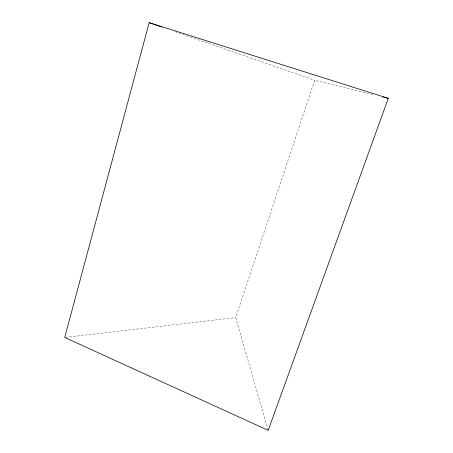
<?xml version="1.0" encoding="UTF-8"?>
<svg xmlns="http://www.w3.org/2000/svg" width="453" height="453" viewBox="0 0 453 453"><rect width="100%" height="100%" fill="white"/><g stroke="black" fill="none" stroke-linecap="round" stroke-linejoin="round"><path stroke-width="0.34" stroke-dasharray="2.27 1.7" d="M268.187 430.35L235.673 317.593L314.699 80.277L373.974 94.807M65.425 337.377L235.673 317.593M175.192 31.71L314.699 80.277"/><path stroke-width="0.68" d="M149.162 22.65L64.722 337.457L268.187 430.35L388.278 98.318L149.162 22.65L161.846 27.067M382.83 96.982L388.278 98.318"/></g></svg>
